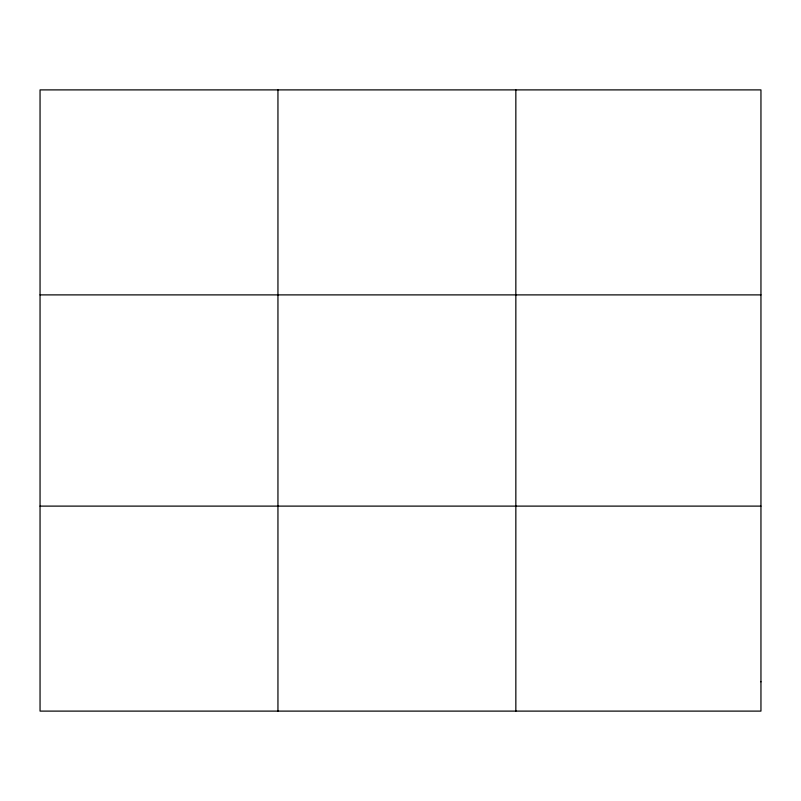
<?xml version="1.0" encoding="UTF-8"?>
<svg xmlns="http://www.w3.org/2000/svg" width="801" height="801" viewBox="0 0 801 801"><rect width="100%" height="100%" fill="white"/><g stroke="black" fill="none" stroke-linecap="round" stroke-linejoin="round"><path stroke-width="1.2" d="M277.947 89.892L277.947 711.108M515.844 89.892L515.844 711.108M40.05 294.888L760.95 294.888M40.05 506.112L760.95 506.112M760.95 681.821L760.95 711.108L40.05 711.108L40.05 89.892L760.95 89.892L760.95 681.821"/></g></svg>
